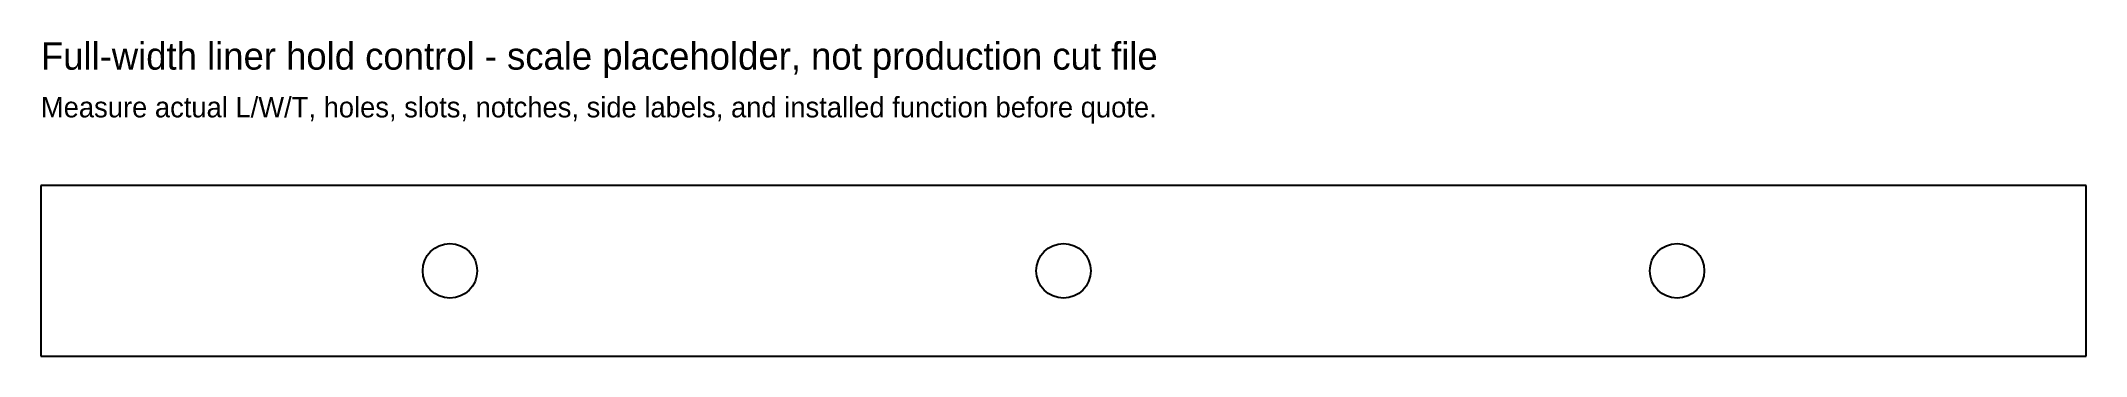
# Model space of a CAD drawing. Header units: millimetres. Extents: x 0 to 300, y 0 to 46.
import ezdxf

# ---------------------------------------------------------------- set-up
doc = ezdxf.new("R2010")
doc.units = ezdxf.units.MM

msp = doc.modelspace()

# ---------------------------------------------------------------- linework, layer by layer
at = {"layer": 'HOLD_OUTLINE'}
for p, q in [((300, 25), (0, 25)), ((0, 25), (0, 0)), ((300, 0), (300, 25)), ((0, 0), (300, 0))]:
    msp.add_line(p, q, dxfattribs=at)
at = {"layer": 'MEASURE_HOLES_IF_PRESENT'}
for centre in [(60, 12.5), (150, 12.5), (240, 12.5)]:
    msp.add_circle(centre, 4, dxfattribs=at)

# ---------------------------------------------------------------- texts
at = {"layer": 'TEXT'}
for s, height, p in [('Full-width liner hold control - scale placeholder, not production cut file', 4, (0, 42)), ('Measure actual L/W/T, holes, slots, notches, side labels, and installed function before quote.', 3, (0, 35))]:
    msp.add_text(s, height=height, dxfattribs=at).set_placement(p)

doc.saveas('drawing.dxf')
